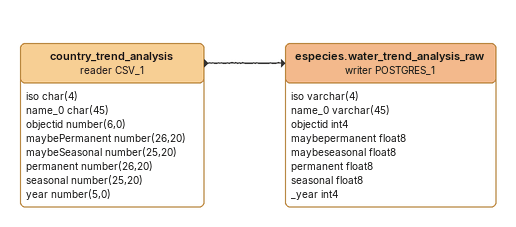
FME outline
country_trend_analysis (reader CSV_1)
    attributes: iso char(4), name_0 char(45), objectid number(6,0), maybePermanent number(26,20), maybeSeasonal number(25,20), permanent number(26,20), seasonal number(25,20), year number(5,0)
    -> especies.water_trend_analysis_raw (writer POSTGRES_1)
especies.water_trend_analysis_raw (writer POSTGRES_1)
    attributes: iso varchar(4), name_0 varchar(45), objectid int4, maybepermanent float8, maybeseasonal float8, permanent float8, seasonal float8, _year int4
